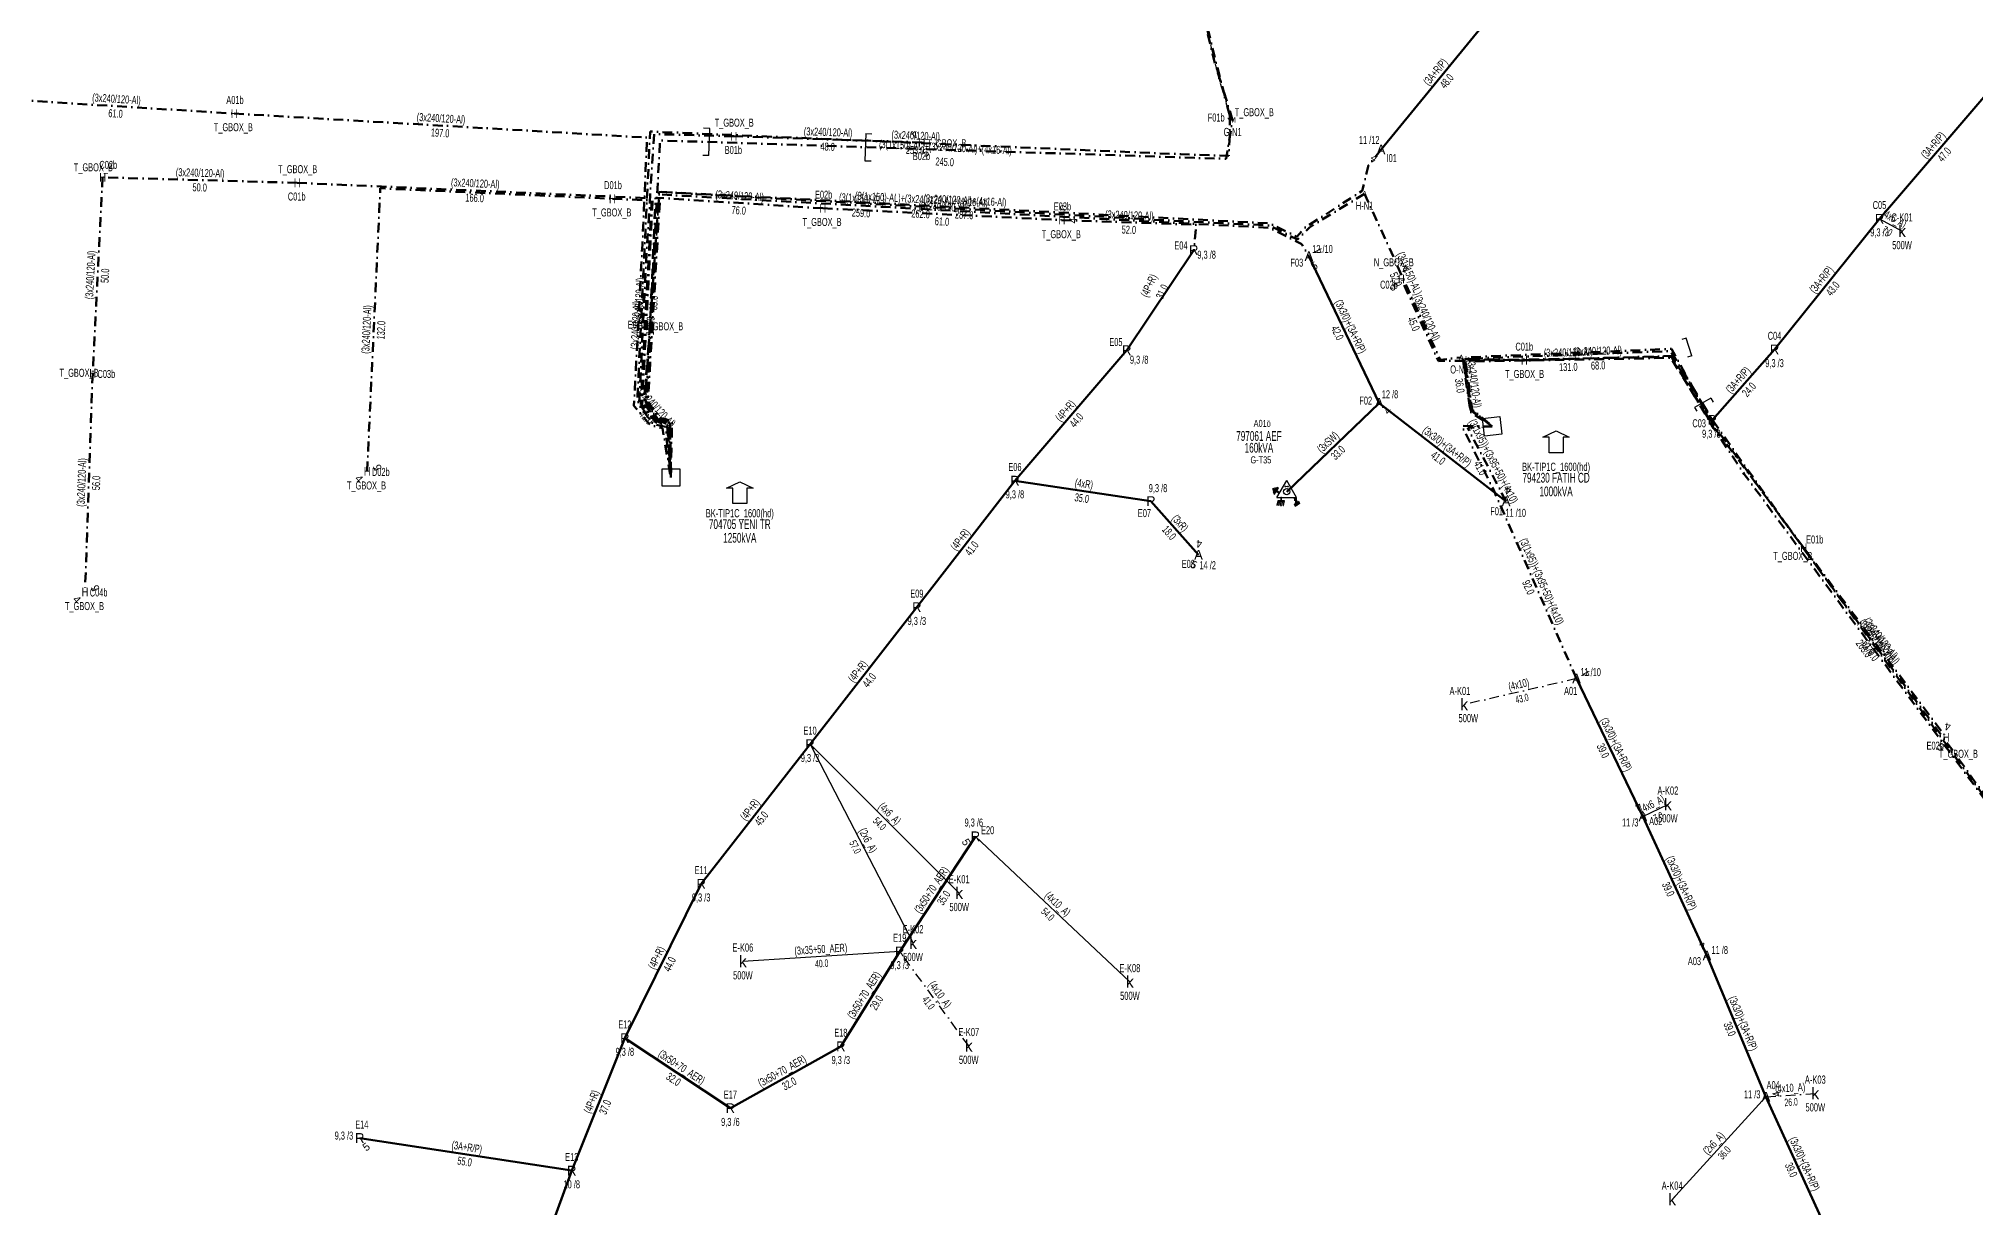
# Model space of a CAD drawing. Header units: millimetres. Extents: x 563565 to 566167, y 4094172 to 4096697.
# Drawn here: x 563928.6 to 564424.7, y 4094445.2 to 4094744.5 of the extents above; entities that cross this region are included whole.
import ezdxf
from ezdxf.enums import TextEntityAlignment as Align

# ---------------------------------------------------------------- set-up
doc = ezdxf.new("R2010")
doc.units = ezdxf.units.MM
doc.linetypes.add('DASHDOT', pattern=[5, 2.5, -1.25, 0, -1.25])
for name, color, linetype, lineweight in [('DIREK_AG_MEVCUT', 120, 'Continuous', 25), ('DIREK_BOX_MEVCUT', 5, 'Continuous', 25), ('DIREK_BOX_YENI', 5, 'Continuous', 25), ('DIREK_OG_MEVCUT', 16, 'Continuous', 25), ('HAT_ABONE_HAVAI_MEVCUT', 56, 'Continuous', 30), ('HAT_ABONE_YERALTI_MEVCUT', 56, 'DASHDOT', 30), ('HAT_ABONE_YERALTI_YENI', 30, 'DASHDOT', 30), ('HAT_AG_HAVAI_MEVCUT', 126, 'Continuous', 50), ('HAT_AG_YERALTI_MEVCUT', 126, 'DASHDOT', 50), ('HAT_BOX_YERALTI_MEVCUT', 192, 'DASHDOT', 50), ('HAT_BOX_YERALTI_YENI', 5, 'DASHDOT', 50), ('HAT_OG_HAVAI_MEVCUT', 48, 'Continuous', 70), ('HAT_OG_YERALTI_MEVCUT', 48, 'DASHDOT', 70), ('HAT_OG_YERALTI_YENI', 1, 'DASHDOT', 70), ('KOFRE_ABONE_MEVCUT', 6, 'Continuous', 25), ('NODE_OG_MEVCUT', 5, 'Continuous', 25), ('NODE_OG_YENI', 5, 'Continuous', 25), ('TRAFO_MEVCUT', 5, 'Continuous', 30), ('TRAFO_TADILAT_BYSK', 5, 'Continuous', 30)]:
    doc.layers.add(name, color=color, linetype=linetype, lineweight=lineweight)
for name, color, linetype in [('GER_DUS_NOD_ISIM', 5, 'Continuous'), ('NIA_AG', 5, 'Continuous'), ('NIA_OG', 6, 'Continuous')]:
    doc.layers.add(name, color=color, linetype=linetype)
doc.styles.add('Direk', font='B_CAD')
doc.styles.get("Standard").update_dxf_attribs({"font": 'Arial'})

# ---------------------------------------------------------------- blocks, each defined once
blk = doc.blocks.new('AG_NIA', base_point=(-64.4296, 129.8924))
at = {"layer": 'NIA_AG'}
for p, q in [((-64.429604, 132.292432), (-65.529604, 132.292432)), ((-64.429604, 127.492432), (-64.429604, 132.292432)), ((-64.429604, 127.492432), (-65.529604, 127.492432))]:
    blk.add_line(p, q, dxfattribs=at)
blk = doc.blocks.new('OG_NIA', base_point=(-43.6726, 128.9236))
at = {"layer": 'NIA_OG'}
for p, q in [((-43.672618, 132.403582), (-45.232618, 132.403582)), ((-43.672618, 125.443582), (-43.672618, 132.403582)), ((-43.672618, 125.443582), (-45.232618, 125.443582))]:
    blk.add_line(p, q, dxfattribs=at)
blk = doc.blocks.new('MEV_BINA_KARE')
at = {"layer": 'TRAFO_MEVCUT', "linetype": 'Continuous'}
for p, q in [((-2.25, -2.25), (-2.25, 2.25)), ((-2.25, 2.25), (2.25, 2.25)), ((0, 1.8), (0, 2.7)), ((2.25, 2.25), (2.25, -2.25)), ((2.25, -2.25), (-2.25, -2.25))]:
    blk.add_line(p, q, dxfattribs=at)
blk = doc.blocks.new('MEV_BETKOSK')
at = {"layer": 'TRAFO_MEVCUT', "linetype": 'Continuous'}
for p, q in [((-3.4, 2), (0, 3.6)), ((-1.8, 2), (-3.4, 2)), ((-1.8, -2), (-1.8, 2)), ((0, 3.6), (3.4, 2)), ((3.4, 2), (1.8, 2)), ((1.8, 2), (1.8, -2)), ((1.8, -2), (-1.8, -2))]:
    blk.add_line(p, q, dxfattribs=at)
blk = doc.blocks.new('MEV_DIREK_OZEL')
h = blk.add_hatch(color=32)
h.paths.add_polyline_path([(-2.12, 1), (-2.34, 1.12), (-3.29, -0.52), (-3.08, -0.65), (-2.65, 0.09), (-1.88, -0.36), (-1.78, -0.19), (-2.55, 0.26)])
h.paths.add_polyline_path([(-3.44, -0.15), (-3.31, -0.22), (-2.59, 1.01), (-2.72, 1.09)])
h.paths.add_polyline_path([(-3.52, 0.32), (-3.39, 0.24), (-3.03, 0.85), (-3.16, 0.92)])
h.paths.add_polyline_path([(-3.56, 0.84), (-3.64, 0.71), (-3.51, 0.63), (-3.43, 0.76)])
h.paths.add_polyline_path([(-1.49, -2.34), (-2.24, -2.34), (-2.5, -3.47), (-2.4, -3.47), (-2.19, -2.54), (-1.89, -2.54), (-2.1, -3.47), (-2, -3.47), (-1.79, -2.54), (-1.49, -2.54), (-1.7, -3.48), (-1.6, -3.48), (-1.39, -2.54), (-1.09, -2.54), (-1.3, -3.48), (-1.2, -3.48), (-0.99, -2.54), (-0.69, -2.55), (-0.9, -3.48), (-0.8, -3.48), (-0.54, -2.35), (-1.29, -2.34), (-1.29, -1.44), (-1.49, -1.44)])
at = {"layer": 'TRAFO_MEVCUT'}
for points in [[(2.4, -1.57), (2.17, -1.92), (2.12, -1.44), (1.99, -1.44), (2.06, -2.32), (2.29, -1.96), (2.35, -2.67), (2.14, -2.67), (2.44, -2.87), (2.45, -2.86), (2.69, -2.49), (2.49, -2.63)], [(2.4, -1.57), (2.17, -1.92), (2.12, -1.44), (1.99, -1.44), (2.06, -2.32), (2.29, -1.96), (2.35, -2.67), (2.14, -2.67), (2.44, -2.87), (2.02, -3.19), (2.24, -3.79), (2.3, -3.74), (2.13, -3.26), (2.3, -3.13), (2.48, -3.6), (2.54, -3.56), (2.36, -3.08), (2.54, -2.94), (2.72, -3.42), (2.78, -3.38), (2.6, -2.9), (2.78, -2.76), (2.95, -3.24), (3.01, -3.2), (2.84, -2.72), (3.01, -2.58), (3.19, -3.06), (3.25, -3.01), (3.03, -2.42), (2.45, -2.86), (2.69, -2.49), (2.49, -2.63)], [(3.01, -2.58), (3.19, -3.06), (3.25, -3.01), (3.03, -2.42), (2.45, -2.86), (2.69, -2.49), (2.49, -2.63), (2.4, -1.57), (2.17, -1.92), (2.12, -1.44), (1.99, -1.44), (2.06, -2.32), (2.29, -1.96), (2.35, -2.67), (2.14, -2.67), (2.44, -2.87), (2.02, -3.19), (2.24, -3.79), (2.3, -3.74), (2.13, -3.26), (2.3, -3.13), (2.48, -3.6), (2.54, -3.56), (2.36, -3.08), (2.54, -2.94), (2.72, -3.42), (2.78, -3.38), (2.6, -2.9), (2.78, -2.76), (2.95, -3.24), (3.01, -3.2), (2.84, -2.72)]]:
    blk.add_hatch(color=32, dxfattribs=at).paths.add_polyline_path(points)
at = {"layer": 'TRAFO_MEVCUT', "linetype": 'Continuous'}
for p, q in [((-2.5, -1.44), (0, 2.89)), ((2.5, -1.44), (0, 2.89)), ((-2.5, -1.44), (2.5, -1.44))]:
    blk.add_line(p, q, dxfattribs=at)
at = {"layer": 'TRAFO_MEVCUT', "color": 32, "flags": 128}
blk.add_lwpolyline([(1.99, -1.44), (2.12, -1.44), (2.17, -1.92), (2.4, -1.57), (2.49, -2.63), (2.69, -2.49), (2.45, -2.86), (3.03, -2.42), (3.25, -3.01), (3.19, -3.06), (3.01, -2.58), (2.84, -2.72), (3.01, -3.2), (2.95, -3.24), (2.78, -2.76), (2.6, -2.9), (2.78, -3.38), (2.72, -3.42), (2.54, -2.94), (2.36, -3.08), (2.54, -3.56), (2.48, -3.6), (2.3, -3.13), (2.13, -3.26), (2.3, -3.74), (2.24, -3.79), (2.02, -3.19), (2.44, -2.87), (2.14, -2.67), (2.35, -2.67), (2.29, -1.96), (2.06, -2.32), (1.99, -1.44)], dxfattribs=at)
at = {"layer": 'TRAFO_MEVCUT', "linetype": 'Continuous'}
for centre, radius in [((0, 0), 0.804), ((-0.34, 1.34), 0.12), ((0.34, 1.34), 0.12)]:
    blk.add_circle(centre, radius, dxfattribs=at)
at = {"layer": 'TRAFO_TADILAT_BYSK', "color": 32, "flags": 128}
for points in [[(-3.51, 0.63), (-3.43, 0.76), (-3.56, 0.84), (-3.64, 0.71), (-3.51, 0.63)], [(-3.39, 0.24), (-3.03, 0.85), (-3.16, 0.92), (-3.52, 0.32), (-3.39, 0.24)], [(-3.31, -0.22), (-2.59, 1.01), (-2.72, 1.09), (-3.44, -0.15), (-3.31, -0.22)], [(-1.78, -0.19), (-2.55, 0.26), (-2.12, 1), (-2.34, 1.12), (-3.29, -0.52), (-3.08, -0.65), (-2.65, 0.09), (-1.88, -0.36), (-1.78, -0.19)], [(-1.29, -1.44), (-1.49, -1.44), (-1.49, -2.34), (-2.24, -2.34), (-2.5, -3.47), (-2.4, -3.47), (-2.19, -2.54), (-1.89, -2.54), (-2.1, -3.47), (-2, -3.47), (-1.79, -2.54), (-1.49, -2.54), (-1.7, -3.48), (-1.6, -3.48), (-1.39, -2.54), (-1.09, -2.54), (-1.3, -3.48), (-1.2, -3.48), (-0.99, -2.54), (-0.69, -2.55), (-0.9, -3.48), (-0.8, -3.48), (-0.54, -2.35), (-1.29, -2.34), (-1.29, -1.44)]]:
    blk.add_lwpolyline(points, dxfattribs=at)

msp = doc.modelspace()

# ---------------------------------------------------------------- linework, layer by layer
at = {"layer": 'HAT_ABONE_HAVAI_MEVCUT'}
for p, q in [((564400.13, 4094698.39), (564405.91, 4094695.18)), ((564126.21, 4094563.8), (564164.41, 4094525.68)), ((564126.21, 4094563.8), (564152.59, 4094512.89)), ((564339.53, 4094545.31), (564345.93, 4094548.39)), ((564168.57, 4094540.22), (564208.14, 4094502.94)), ((564149.17, 4094510.75), (564109, 4094508.19)), ((564371.06, 4094473.54), (564347.03, 4094447.22))]:
    msp.add_line(p, q, dxfattribs=at)
at = {"layer": 'HAT_ABONE_YERALTI_MEVCUT', "flags": 128}
for points in [[(564322.54, 4094580.63), (564293.75, 4094573.98)], [(564166.86, 4094486.56), (564149.17, 4094510.75)], [(564371.06, 4094473.54), (564383.69, 4094474.38)]]:
    msp.add_lwpolyline(points, dxfattribs=at)
at = {"layer": 'HAT_ABONE_YERALTI_YENI', "flags": 128}
msp.add_lwpolyline([(564207.33, 4094764.32), (564222.777174, 4094767.292551), (564230.589601, 4094735.470423), (564233.698, 4094724.828)], dxfattribs=at)
at = {"layer": 'HAT_AG_HAVAI_MEVCUT'}
for p, q in [((564303.17, 4094753.53), (564272.47, 4094716.11)), ((564400.13, 4094698.39), (564430.46, 4094733.68)), ((564373.25, 4094664.91), (564400.13, 4094698.39)), ((564207.34, 4094664.69), (564224.497175, 4094690.357411)), ((564178.69, 4094631.3), (564207.34, 4094664.69)), ((564357.34, 4094646.86), (564373.25, 4094664.91)), ((564153.56, 4094598.89), (564178.69, 4094631.3)), ((564213.53, 4094626.07), (564178.69, 4094631.3)), ((564225.71, 4094612.32), (564213.53, 4094626.07)), ((564126.21, 4094563.8), (564153.56, 4094598.89)), ((564098.32, 4094528.07), (564126.21, 4094563.8)), ((564149.17, 4094510.75), (564168.57, 4094540.22)), ((564078.77, 4094488.55), (564098.32, 4094528.07)), ((564134.09, 4094486.44), (564149.17, 4094510.75)), ((564065.18, 4094454.61), (564078.77, 4094488.55)), ((564078.77, 4094488.55), (564105.8, 4094470.59)), ((564105.8, 4094470.59), (564134.09, 4094486.44)), ((564065.18, 4094454.61), (564010.87, 4094462.97)), ((564052.73, 4094420.6), (564065.18, 4094454.61))]:
    msp.add_line(p, q, dxfattribs=at)
at = {"layer": 'HAT_AG_YERALTI_MEVCUT', "flags": 128}
msp.add_lwpolyline([(564272.47, 4094716.11), (564269.281845, 4094712.077288), (564267.652612, 4094705.560357), (564252.847844, 4094695.997468), (564250.935266, 4094693.73071), (564243.993317, 4094697.201684), (564087.576576, 4094705.280399), (564083.967875, 4094651.894612), (564087.793031, 4094646.015207), (564090.413971, 4094645.94437), (564090.567818, 4094632.125195)], dxfattribs=at)
at = {"layer": 'HAT_BOX_YERALTI_MEVCUT', "flags": 128}
for points in [[(563918.191099, 4094729.098172), (563978.702697, 4094725.31571)], [(563978.702697, 4094725.31571), (564084.459679, 4094719.1636), (564083.255934, 4094691.735393), (564081.115197, 4094650.47017), (564085.38885, 4094645.484241), (564088.390583, 4094644.771965), (564090.567818, 4094632.125195)], [(564233.698, 4094724.828), (564233.761215, 4094720.69878), (564233.446002, 4094714.489086), (564221.152697, 4094714.898862), (564085.252033, 4094720.732362), (564081.957692, 4094651.777662), (564085.651727, 4094646.524468), (564090.063098, 4094646.164356), (564090.567818, 4094632.125195)], [(564106.685132, 4094719.494333), (564086.270627, 4094720.062514), (564084.444328, 4094691.528954), (564082.417198, 4094650.575383), (564085.93944, 4094645.879061), (564089.160635, 4094645.09634), (564090.567818, 4094632.125195)], [(564154.860757, 4094717.929463), (564106.685132, 4094719.494333)], [(563945.011075, 4094708.987479), (563942.46569, 4094658.780132)], [(563994.84916, 4094707.576554), (563945.011075, 4094708.987479)], [(563994.84916, 4094707.576554), (564085.927774, 4094703.604659), (564083.208039, 4094650.656396), (564087.317321, 4094646.39057), (564089.548075, 4094645.99921), (564090.567818, 4094632.125195)], [(564012.76824, 4094633.709484), (564016.140436, 4094706.171715), (564075.593253, 4094703.494711)], [(564075.593253, 4094703.494711), (564085.682644, 4094703.075891), (564082.831563, 4094650.794455), (564087.104721, 4094645.91303), (564089.663615, 4094645.52167), (564090.567818, 4094632.125195)], [(564129.484026, 4094701.052211), (564086.629375, 4094703.771667), (564085.220819, 4094671.054389)], [(564129.484026, 4094701.052211), (564190.716845, 4094698.040444)], [(564190.716845, 4094698.040444), (564225.170551, 4094696.851593), (564224.497175, 4094690.357411)], [(564309.16, 4094662.132), (564287.155172, 4094661.939447), (564277.672796, 4094682.939223)], [(564085.220819, 4094671.054389), (564083.633311, 4094650.887576), (564087.598638, 4094646.623653), (564089.675858, 4094646.292502), (564090.567818, 4094632.125195)], [(564469.629346, 4094570.128829), (564438.110054, 4094541.965812), (564432.574978, 4094543.078843), (564418.652371, 4094562.507077), (564380.253093, 4094614.490758), (564357.259494, 4094646.988239), (564346.586368, 4094664.487972), (564293.400627, 4094662.502612), (564295.325286, 4094648.942474), (564300.936, 4094645.22)], [(564300.936, 4094645.22), (564295.414365, 4094649.365977), (564293.576359, 4094662.466659), (564309.16, 4094662.132)], [(564459.099169, 4094509.505658), (564429.8486, 4094545.909389), (564365.50524, 4094632.978264), (564357.652407, 4094644.726518), (564346.817119, 4094663.029768), (564293.898528, 4094662.039711), (564295.674058, 4094649.350985), (564300.936, 4094645.22)], [(564380.74, 4094614.147), (564357.994354, 4094644.679999), (564346.686851, 4094662.754324), (564294.096062, 4094661.82308), (564295.840814, 4094649.549652), (564300.936, 4094645.22)], [(564309.16, 4094662.132), (564346.86489, 4094663.242295), (564357.34, 4094646.86)], [(563942.46569, 4094658.780132), (563940.49487, 4094602.796469)], [(564380.74, 4094614.147), (564417.201, 4094565.556)]]:
    msp.add_lwpolyline(points, dxfattribs=at)
at = {"layer": 'HAT_BOX_YERALTI_YENI', "flags": 128}
msp.add_lwpolyline([(564233.698, 4094724.828), (564220.432659, 4094777.012956), (564212.137537, 4094810.73565)], dxfattribs=at)
at = {"layer": 'HAT_OG_HAVAI_MEVCUT'}
for p, q in [((564271.98, 4094651.19), (564253.98, 4094688.79)), ((564271.98, 4094651.19), (564248.29, 4094628.47)), ((564304.5, 4094626.01), (564271.98, 4094651.19)), ((564322.54, 4094580.63), (564339.53, 4094545.31)), ((564355.94, 4094509.68), (564339.53, 4094545.31)), ((564371.06, 4094473.54), (564355.94, 4094509.68)), ((564387.41, 4094437.64), (564371.06, 4094473.54))]:
    msp.add_line(p, q, dxfattribs=at)
at = {"layer": 'HAT_OG_YERALTI_MEVCUT', "flags": 128}
for points in [[(564090.567818, 4094632.125195), (564090.222122, 4094646.346482), (564087.328956, 4094646.887124), (564084.112171, 4094651.13833), (564087.120993, 4094706.058496), (564087.807086, 4094718.431025), (564232.761226, 4094713.715032), (564234.45621, 4094723.648775)], [(564268.244, 4094704.787), (564254.099326, 4094696.158775), (564251.085852, 4094693.027894), (564243.900125, 4094696.669621), (564221.788272, 4094697.726293), (564087.469284, 4094705.261436), (564084.373417, 4094651.188704), (564087.753243, 4094647.093055), (564090.277401, 4094646.60675), (564090.567818, 4094632.125195)], [(564268.244, 4094704.787), (564287.617776, 4094662.277416), (564293.019, 4094662.854)], [(564090.567818, 4094632.125195), (564090.874295, 4094646.684248), (564088.014354, 4094647.316445), (564084.67274, 4094651.410675), (564087.837634, 4094704.579522), (564190.937774, 4094698.892847), (564243.896062, 4094696.064419), (564252.157087, 4094691.882723), (564253.98, 4094688.79)], [(564691.649, 4094662.109), (564695.226521, 4094657.611722), (564656.048003, 4094625.979885), (564630.999442, 4094603.982111), (564619.759703, 4094602.697569), (564561.955332, 4094639.62814), (564548.821441, 4094650.425798), (564542.077597, 4094655.8851), (564532.925238, 4094637.580382), (564507.073839, 4094600.328676), (564437.908058, 4094540.795185), (564431.48535, 4094544.167107), (564357.389195, 4094645.943164), (564346.822551, 4094665.069154), (564293.019, 4094662.854)], [(564322.54, 4094580.63), (564301.312026, 4094628.841342), (564293.157848, 4094645.328936), (564300.936, 4094645.22)], [(564304.5, 4094626.01), (564294.652919, 4094644.841664), (564300.936, 4094645.22)]]:
    msp.add_lwpolyline(points, dxfattribs=at)
at = {"layer": 'HAT_OG_YERALTI_YENI', "flags": 128}
msp.add_lwpolyline([(564234.45621, 4094723.648775), (564229.605893, 4094739.219546), (564210.112693, 4094821.190654), (564208.133195, 4094828.838716), (564196.494298, 4094849.249829), (564207.101532, 4094855.065379), (564221.593339, 4094863.00426), (564218.203389, 4094906.790513), (564211.419329, 4094987.589372), (564203.950338, 4095083.189715), (564201.516496, 4095091.35578), (564233.573599, 4095091.149236), (564284.426153, 4095095.430454), (564342.460408, 4095100.754599), (564372.12575, 4095101.858374), (564370.602004, 4095125.032911), (564369.839, 4095131.222)], dxfattribs=at)

# ---------------------------------------------------------------- block references
at = {"layer": 'NIA_AG'}
for p, rotation in [((564351.320043, 4094665.527206), 17.506535), ((564354.876207, 4094651.21083), 119.522065)]:
    msp.add_blockref('AG_NIA', p, dxfattribs=dict(at, rotation=rotation))
at = {"layer": 'NIA_OG'}
for p, rotation in [((564100.407552, 4094718.021077), 358.136574), ((564140.386399, 4094716.72039), 178.136574)]:
    msp.add_blockref('OG_NIA', p, dxfattribs=dict(at, rotation=rotation))
at = {"layer": 'TRAFO_MEVCUT', "rotation": 96.43838000000002}
msp.add_blockref('MEV_BINA_KARE', (564300.936, 4094645.22), dxfattribs=at)
at = {"layer": 'TRAFO_MEVCUT'}
for name, p in [('MEV_BETKOSK', (564317.285743, 4094640.456654)), ('MEV_BINA_KARE', (564090.567818, 4094632.125195)), ('MEV_BETKOSK', (564108.220202, 4094627.4223)), ('MEV_DIREK_OZEL', (564248.29, 4094628.47))]:
    msp.add_blockref(name, p, dxfattribs=at)

# ---------------------------------------------------------------- texts
at = {"layer": 'DIREK_AG_MEVCUT', "linetype": 'ByBlock', "width": 0.53}
for s, p in [('C05', (564400.13, 4094701.89)), ('9,3 /3', (564400.13, 4094694.89)), ('E05', (564204.551986, 4094666.805887)), ('C04', (564373.25, 4094668.41)), ('9,3 /8', (564210.509023, 4094662.284956)), ('9,3 /3', (564373.25, 4094661.41)), ('C03', (564353.945419, 4094646.007461)), ('9,3 /8', (564357.067989, 4094643.324388)), ('E06', (564178.69, 4094634.8)), ('9,3 /8', (564215.336833, 4094629.397628)), ('9,3 /8', (564178.69, 4094627.8)), ('E07', (564211.859888, 4094622.994171)), ('E09', (564153.56, 4094602.39)), ('9,3 /3', (564153.56, 4094595.39)), ('E10', (564126.21, 4094567.3)), ('9,3 /3', (564126.21, 4094560.3)), ('9,3 /6', (564168.155075, 4094543.765431)), ('E20', (564171.697049, 4094541.792121)), ('E11', (564098.32, 4094531.57)), ('9,3 /3', (564098.32, 4094524.57)), ('E19', (564149.17, 4094514.25)), ('9,3 /3', (564149.17, 4094507.25)), ('E12', (564078.77, 4094492.05)), ('E18', (564134.09, 4094489.94)), ('9,3 /8', (564078.77, 4094485.05)), ('9,3 /3', (564134.09, 4094482.94)), ('E17', (564105.8, 4094474.09)), ('E14', (564011.402487, 4094466.429257)), ('9,3 /6', (564105.8, 4094467.09)), ('9,3 /3', (564006.825262, 4094463.592611)), ('E13', (564065.18, 4094458.11)), ('10 /8', (564065.18, 4094451.11))]:
    msp.add_text(s, height=2.05, dxfattribs=at).set_placement(p, align=Align.MIDDLE_CENTER)
at = {"layer": 'DIREK_AG_MEVCUT', "linetype": 'ByBlock', "style": 'Direk'}
for p in [(564400.13, 4094698.39), (564207.34, 4094664.69), (564373.25, 4094664.91), (564357.34, 4094646.86), (564178.69, 4094631.3), (564213.53, 4094626.07), (564153.56, 4094598.89), (564126.21, 4094563.8), (564168.57, 4094540.22), (564098.32, 4094528.07), (564149.17, 4094510.75), (564078.77, 4094488.55), (564134.09, 4094486.44), (564105.8, 4094470.59), (564010.87, 4094462.97), (564065.18, 4094454.61)]:
    msp.add_text('R', height=2.5, dxfattribs=at).set_placement(p, align=Align.MIDDLE_CENTER)
at = {"layer": 'DIREK_AG_MEVCUT', "width": 0.53}
for s, p in [('E04', (564221.204924, 4094691.545299)), ('9,3 /8', (564227.789427, 4094689.169523))]:
    msp.add_text(s, height=2.05, dxfattribs=at).set_placement(p, align=Align.MIDDLE_CENTER)
at = {"layer": 'DIREK_AG_MEVCUT', "style": 'Direk'}
msp.add_text('R', height=2.5, dxfattribs=at).set_placement((564224.497175, 4094690.357411), align=Align.MIDDLE_CENTER)
at = {"layer": 'DIREK_AG_MEVCUT', "color": 32, "style": 'Direk'}
for rotation, p in [(301.659125, (564166.18668, 4094538.750379)), (396.249083, (564012.525631, 4094460.711929))]:
    msp.add_text('5', height=2, rotation=rotation, dxfattribs=at).set_placement(p, align=Align.MIDDLE_CENTER)
at = {"layer": 'DIREK_BOX_MEVCUT', "width": 0.53}
for s, p in [('A01b', (563978.913502, 4094728.809356)), ('T_GBOX_B', (563978.491891, 4094721.822064)), ('T_GBOX_B', (564106.790634, 4094722.992742)), ('B01b', (564106.579629, 4094715.995923)), ('B02b', (564154.747128, 4094714.431308)), ('T_GBOX_B', (564161.238927, 4094717.722284)), ('T_GBOX_B', (563942.635808, 4094711.558103)), ('C02b', (563946.459265, 4094712.173817)), ('T_GBOX_B', (563994.974931, 4094711.074293)), ('C01b', (563994.723389, 4094704.078814)), ('D01b', (564075.744553, 4094706.99144)), ('E02b', (564129.680829, 4094704.546674)), ('T_GBOX_B', (564075.441953, 4094699.997983)), ('E03b', (564190.863169, 4094701.537384)), ('T_GBOX_B', (564129.287222, 4094697.557749)), ('T_GBOX_B', (564190.565482, 4094694.423078)), ('N_GBOX_B', (564275.736613, 4094687.227116)), ('C02b', (564274.48292, 4094681.498845)), ('E01b', (564081.727284, 4094671.267027)), ('T_GBOX_B', (564088.714353, 4094670.84175)), ('C01b', (564309.146058, 4094665.631972)), ('T_GBOX_B', (563938.968913, 4094658.930311)), ('C03b', (563945.962466, 4094658.629953)), ('T_GBOX_B', (564309.226826, 4094658.632638)), ('T_GBOX_B', (564012.599305, 4094630.079389)), ('D02b', (564016.264456, 4094633.54678)), ('E01b', (564383.543151, 4094616.242792)), ('T_GBOX_B', (564377.936849, 4094612.051208)), ('C04b', (563943.992703, 4094602.673333)), ('T_GBOX_B', (563940.368165, 4094599.197268)), ('E02b', (564414.401491, 4094563.455346)), ('T_GBOX_B', (564420.340201, 4094561.372437))]:
    msp.add_text(s, height=2.05, dxfattribs=at).set_placement(p, align=Align.MIDDLE_CENTER)
at = {"layer": 'DIREK_BOX_MEVCUT', "style": 'Direk', "width": 0.8}
for p in [(563978.702697, 4094725.31571), (564106.685132, 4094719.494333), (564154.860757, 4094717.929463), (563945.011075, 4094708.987479), (563994.84916, 4094707.576554), (564075.593253, 4094703.494711), (564129.484026, 4094701.052211), (564190.716845, 4094698.040444), (564277.672796, 4094682.939223), (564085.220819, 4094671.054389), (564309.16, 4094662.132), (563942.46569, 4094658.780132), (564012.76824, 4094633.709484), (564380.74, 4094614.147), (563940.49487, 4094602.796469), (564417.201, 4094565.556)]:
    msp.add_text('H', height=2.25, dxfattribs=at).set_placement(p, align=Align.MIDDLE_CENTER)
at = {"layer": 'DIREK_BOX_MEVCUT', "color": 32, "style": 'Direk'}
for s, rotation, p in [('4', 583.13954, (564152.94618, 4094719.972597)), ('5', 380.63954, (564155.847722, 4094715.309177)), ('5', 177.394049, (564190.844152, 4094700.837549)), ('4', 447.813851, (564193.514807, 4094697.933635)), ('4', 519.301392, (564278.662462, 4094685.55849)), ('5', 316.801393, (564275.756114, 4094680.898064)), ('5', 109.835534, (564015.402118, 4094634.659584)), ('4', 312.335534, (564010.698442, 4094631.823765)), ('4', 312.983823, (563938.44654, 4094600.887452)), ('5', 110.483823, (563943.117829, 4094603.776309)), ('4', 531.883292, (564417.596332, 4094568.327951)), ('5', 329.383292, (564415.774981, 4094563.146338))]:
    msp.add_text(s, height=2, rotation=rotation, dxfattribs=at).set_placement(p, align=Align.MIDDLE_CENTER)
at = {"layer": 'DIREK_BOX_YENI', "width": 0.53}
for s, p in [('F01b', (564230.237165, 4094724.305867)), ('T_GBOX_B', (564239.999939, 4094725.665472))]:
    msp.add_text(s, height=2.05, dxfattribs=at).set_placement(p, align=Align.MIDDLE_CENTER)
at = {"layer": 'DIREK_BOX_YENI', "style": 'Direk', "width": 0.8}
msp.add_text('J', height=2.25, dxfattribs=at).set_placement((564233.698, 4094724.828), align=Align.MIDDLE_CENTER)
at = {"layer": 'DIREK_OG_MEVCUT', "width": 0.53}
for s, p in [('11 /12', (564269.43648, 4094718.553156)), ('I01', (564275.195864, 4094713.914626)), ('12 /10', (564257.466823, 4094690.647784)), ('F03', (564250.891082, 4094687.144221)), ('F02', (564268.536489, 4094651.816283)), ('12 /8', (564274.758795, 4094653.433453)), ('F01', (564302.072587, 4094623.488558)), ('11 /10', (564306.956794, 4094623.074557)), ('E08', (564223.090076, 4094609.999224)), ('14 /2', (564228.068206, 4094609.657822))]:
    msp.add_text(s, height=2.05, dxfattribs=at).set_placement(p, align=Align.MIDDLE_CENTER)
at = {"layer": 'DIREK_OG_MEVCUT', "color": 32, "style": 'Direk'}
for s, rotation, p in [('4', 321.411769, (564270.723587, 4094713.921384)), ('4', 476.815137, (564256.478907, 4094690.053117)), ('5', 29.282351, (564255.349519, 4094686.347784)), ('4', 408.026149, (564274.06166, 4094649.317384)), ('4', 528.76622, (564305.045475, 4094628.756353)), ('4', 536.535108, (564225.879223, 4094615.114882)), ('5', 334.035108, (564224.484103, 4094609.802625)), ('4', 475.207837, (564325.073353, 4094581.822529)), ('4', 205.694083, (564338.316015, 4094547.833141)), ('4', 204.222707, (564354.791203, 4094512.233481)), ('4', 464.145535, (564373.775099, 4094474.22428))]:
    msp.add_text(s, height=2, rotation=rotation, dxfattribs=at).set_placement(p, align=Align.MIDDLE_CENTER)
at = {"layer": 'DIREK_OG_MEVCUT', "style": 'Direk'}
for p in [(564272.47, 4094716.11), (564253.98, 4094688.79), (564271.98, 4094651.19), (564304.5, 4094626.01), (564225.71, 4094612.32)]:
    msp.add_text('A', height=2.5, dxfattribs=at).set_placement(p, align=Align.MIDDLE_CENTER)
at = {"layer": 'DIREK_OG_MEVCUT', "linetype": 'ByBlock', "style": 'Direk'}
for p in [(564322.54, 4094580.63), (564339.53, 4094545.31), (564355.94, 4094509.68), (564371.06, 4094473.54)]:
    msp.add_text('A', height=2.5, dxfattribs=at).set_placement(p, align=Align.MIDDLE_CENTER)
at = {"layer": 'DIREK_OG_MEVCUT', "linetype": 'ByBlock', "width": 0.53}
for s, p in [('11 /10', (564326.140575, 4094582.288112)), ('A01', (564321.024814, 4094577.47497)), ('11 /3', (564336.289143, 4094543.784339)), ('A02', (564342.823377, 4094544.125234)), ('11 /8', (564359.221325, 4094511.121506)), ('A03', (564352.735578, 4094508.272278)), ('A04', (564372.901537, 4094476.516364)), ('11 /3', (564367.523564, 4094474.153797))]:
    msp.add_text(s, height=2.05, dxfattribs=at).set_placement(p, align=Align.MIDDLE_CENTER)
at = {"layer": 'GER_DUS_NOD_ISIM', "width": 0.6}
for s, p in [('G-N1', (564234.45621, 4094721.648775)), ('H-N1', (564268.244, 4094702.787))]:
    msp.add_text(s, height=2.1, dxfattribs=at).set_placement(p, align=Align.TOP_CENTER)
at = {"layer": 'HAT_ABONE_HAVAI_MEVCUT', "lineweight": 30, "width": 0.53}
for s, rotation, p in [('(4x6_A)', 330.953813, (564403.432687, 4094697.528094, 282202.955)), ('(4x6_A)', 315.060058, (564145.91041, 4094545.34167, 282082.205)), ('(4x6_A)', 25.699186, (564342.361401, 4094547.615921, 282172.965)), ('(2x6_A)', 297.391805, (564140.154699, 4094538.736062, 282076.295)), ('(4x10_A)', 316.706812, (564188.937872, 4094522.198676, 282104.07)), ('(3x35+50_AER)', 363.64648, (564129.03094, 4094510.318279, 282054.5)), ('(2x6_A)', 407.604111, (564358.417272, 4094460.953112, 282173.515))]:
    msp.add_text(s, height=2.05, rotation=rotation, dxfattribs=at).set_placement(p, align=Align.CENTER)
for s, rotation, p in [('7.0', 330.953813, (564402.607313, 4094696.041906, 282202.955)), ('7.0', 25.699186, (564343.098599, 4094546.084079, 282172.965)), ('54.0', 315.060058, (564144.70959, 4094544.13833, 282082.205)), ('57.0', 297.391805, (564138.645301, 4094537.953938, 282076.295)), ('54.0', 316.706812, (564187.772128, 4094520.961324, 282104.07)), ('40.0', 363.64648, (564129.13906, 4094508.621721, 282054.5)), ('36.0', 407.604111, (564359.672728, 4094459.806888, 282173.515))]:
    msp.add_text(s, height=1.9, rotation=rotation, dxfattribs=at).set_placement(p, align=Align.TOP_CENTER)
at = {"layer": 'HAT_ABONE_YERALTI_MEVCUT', "lineweight": 30, "width": 0.53}
for s, rotation, p in [('(4x10)', 373.006244, (564307.953701, 4094578.133194)), ('(4x10_A)', 306.177778, (564158.701111, 4094499.156749)), ('(4x10_A)', 3.805042, (564377.318593, 4094474.808126))]:
    msp.add_text(s, height=2.05, rotation=rotation, dxfattribs=at).set_placement(p, align=Align.CENTER)
for s, rotation, p in [('43.0', 373.006244, (564308.336299, 4094576.476806)), ('41.0', 306.177778, (564157.328889, 4094498.153251)), ('26.0', 3.805042, (564377.431407, 4094473.111874))]:
    msp.add_text(s, height=1.9, rotation=rotation, dxfattribs=at).set_placement(p, align=Align.TOP_CENTER)
at = {"layer": 'HAT_AG_HAVAI_MEVCUT', "lineweight": 30, "width": 0.53}
for s, rotation, p in [('(3A+R/P)', 50.633968, (564287.162857, 4094735.359131)), ('(3A+R/P)', 49.32258, (564414.650367, 4094716.58903, 282215.23)), ('(3A+R/P)', 51.240156, (564386.02719, 4094682.182149, 282200.065)), ('(4P+R)', 65.043628, (564213.919365, 4094680.853639, 282111.025)), ('(3A+R/P)', 48.605744, (564364.657349, 4094656.447051, 282186.625)), ('(4P+R)', 49.369043, (564192.369918, 4094648.548507, 282103.67)), ('(4xR)', 351.462801, (564196.236184, 4094629.525582, 282089.345)), ('(3xR)', 311.543086, (564220.241189, 4094619.773706, 282106.75)), ('(4P+R)', 52.210788, (564165.45327, 4094615.615845, 282089.345)), ('(4P+R)', 52.066282, (564139.214586, 4094581.867537, 282076.78)), ('(4P+R)', 52.025237, (564111.59496, 4094546.458017, 282063.105)), ('(3x50+70_AER)', 56.643227, (564158.160027, 4094525.952373, 282084.285)), ('(4P+R)', 63.679031, (564087.783124, 4094508.686889, 282049.16)), ('(3x50+70_AER)', 58.18781, (564140.907687, 4094499.043066, 282074.585)), ('(3x50+70_AER)', 326.398072, (564092.755407, 4094480.277967, 282052.9)), ('(3x50+70_AER)', 29.260543, (564119.529535, 4094479.256545, 282067.045)), ('(4P+R)', 68.178219, (564071.185907, 4094471.895963, 282039.385)), ('(3A+R/P)', 351.249081, (564038.154318, 4094459.630105, 282005.435))]:
    msp.add_text(s, height=2.05, rotation=rotation, dxfattribs=at).set_placement(p, align=Align.CENTER)
for s, rotation, p in [('48.0', 50.633968, (564288.477143, 4094734.280869)), ('47.0', 49.32258, (564415.939633, 4094715.48097, 282215.23)), ('31.0', 65.043628, (564215.460635, 4094680.136361, 282111.025)), ('43.0', 51.240156, (564387.35281, 4094681.117851, 282200.065)), ('24.0', 48.605744, (564365.932651, 4094655.322949, 282186.625)), ('44.0', 49.369043, (564193.660082, 4094647.441493, 282103.67)), ('35.0', 351.462801, (564195.983816, 4094627.844418, 282089.345)), ('41.0', 52.210788, (564166.79673, 4094614.574155, 282089.345)), ('18.0', 311.543086, (564218.968811, 4094618.646294, 282106.75)), ('44.0', 52.066282, (564140.555414, 4094580.822463, 282076.78)), ('45.0', 52.025237, (564112.93504, 4094545.411983, 282063.105)), ('35.0', 56.643227, (564159.579973, 4094525.017627, 282084.285)), ('44.0', 63.679031, (564089.306876, 4094507.933111, 282049.16)), ('29.0', 58.18781, (564142.352313, 4094498.146934, 282074.585)), ('32.0', 326.398072, (564091.814593, 4094478.862033, 282052.9)), ('32.0', 29.260543, (564120.360465, 4094477.773455, 282067.045)), ('37.0', 68.178219, (564072.764093, 4094471.264037, 282039.385)), ('55.0', 351.249081, (564037.895682, 4094457.949895, 282005.435))]:
    msp.add_text(s, height=2.05, rotation=rotation, dxfattribs=at).set_placement(p, align=Align.TOP_CENTER)
at = {"layer": 'HAT_AG_YERALTI_MEVCUT', "lineweight": 30, "width": 0.53}
msp.add_text('(3x240/120-Al)+(4x16-Al)', height=2.05, rotation=357.043377, dxfattribs=at).set_placement((564165.82879, 4094702.08991), align=Align.CENTER)
msp.add_text('287.0', height=2.05, rotation=357.043377, dxfattribs=at).set_placement((564165.741104, 4094700.392173), align=Align.TOP_CENTER)
at = {"layer": 'HAT_BOX_YERALTI_MEVCUT', "lineweight": 30, "width": 0.53}
for rotation, p in [(356.423206, (563948.499926, 4094728.055286)), (356.670734, (564031.630551, 4094723.088221)), (358.139538, (564130.80054, 4094719.56145)), (357.542103, (564153.238817, 4094718.66483)), (358.378379, (563969.954172, 4094709.131676)), (357.502941, (564040.4255, 4094706.439799)), (356.369013, (564108.110531, 4094703.260233)), (357.184148, (564160.142193, 4094700.395302)), (358.02375, (564207.97301, 4094698.295513)), (447.097734, (563942.889473, 4094683.926843)), (446.878562, (564083.408365, 4094676.981458)), (87.335532, (564013.605257, 4094669.980114)), (447.166272, (564082.581802, 4094671.094191)), (294.064004, (564283.323793, 4094672.603635)), (361.014451, (564320.376408, 4094663.138569)), (1.687099, (564327.987667, 4094663.536655)), (277.986384, (564295.337118, 4094656.034415)), (312.921951, (564086.238414, 4094649.334466)), (447.983821, (563940.630806, 4094630.818205)), (306.464172, (564398.360515, 4094589.948998)), (306.883698, (564399.650275, 4094590.36165)), (306.452521, (564400.136429, 4094589.00395))]:
    msp.add_text('(3x240/120-Al)', height=2.05, rotation=rotation, dxfattribs=at).set_placement(p, align=Align.CENTER)
for s, rotation, p in [('61.0', 356.423206, (563948.393869, 4094726.358597)), ('197.0', 356.670734, (564031.531825, 4094721.39109)), ('48.0', 358.139538, (564130.745349, 4094717.862346)), ('253.0', 357.542103, (564153.165912, 4094716.966394)), ('50.0', 358.378379, (563969.906064, 4094707.432357)), ('166.0', 357.502941, (564040.351434, 4094704.741413)), ('76.0', 356.369013, (564108.00287, 4094701.563645)), ('61.0', 357.184148, (564160.058678, 4094698.697354)), ('52.0', 358.02375, (564207.914386, 4094696.596524)), ('50.0', 447.097734, (563944.587292, 4094683.840768)), ('85.0', 446.878562, (564085.105843, 4094676.888889)), ('132.0', 87.335532, (564015.303419, 4094669.901086)), ('112.0', 447.166272, (564084.279723, 4094671.010147)), ('45.0', 294.064004, (564281.771539, 4094671.910448)), ('131.0', 361.014451, (564320.406505, 4094661.438835)), ('68.0', 1.687099, (564328.037717, 4094661.837392)), ('36.0', 277.986384, (564293.653607, 4094655.798221)), ('42.0', 312.921951, (564084.993535, 4094648.176763)), ('56.0', 447.983821, (563942.329754, 4094630.758396)), ('263.0', 306.464172, (564396.993326, 4094588.938654)), ('61.0', 306.883698, (564398.29052, 4094589.341323)), ('270.0', 306.452521, (564398.769035, 4094587.993884))]:
    msp.add_text(s, height=2.05, rotation=rotation, dxfattribs=at).set_placement(p, align=Align.TOP_CENTER)
at = {"layer": 'HAT_OG_HAVAI_MEVCUT', "lineweight": 30, "width": 0.53}
for s, rotation, p in [('(3x3/0)+(3A+R/P)', 295.581529, (564263.746676, 4094670.357026)), ('(3xSW)', 403.802654, (564259.54665, 4094640.443469)), ('(3x3/0)+(3A+R/P)', 322.249641, (564288.760389, 4094639.272083)), ('(3x3/0)+(3A+R/P)', 295.688977, (564331.800986, 4094563.338463, 282161.27)), ('(3x3/0)+(3A+R/P)', 294.729235, (564348.507051, 4094527.850581, 282169.765)), ('(3x3/0)+(3A+R/P)', 292.703117, (564364.28414, 4094491.938063, 282177.97)), ('(3x3/0)+(3A+R/P)', 294.486027, (564380.008553, 4094455.942301, 282185.53))]:
    msp.add_text(s, height=2.05, rotation=rotation, dxfattribs=at).set_placement(p, align=Align.CENTER)
for s, rotation, p in [('42.0', 295.581529, (564262.213324, 4094669.622974)), ('33.0', 403.802654, (564260.72335, 4094639.216531)), ('41.0', 322.249641, (564287.719611, 4094637.927917)), ('39.0', 295.688977, (564330.269014, 4094562.601537, 282161.27)), ('39.0', 294.729235, (564346.962949, 4094527.139419, 282169.765)), ('39.0', 292.703117, (564362.71586, 4094491.281937, 282177.97)), ('39.0', 294.486027, (564378.461447, 4094455.237699, 282185.53))]:
    msp.add_text(s, height=2.05, rotation=rotation, dxfattribs=at).set_placement(p, align=Align.TOP_CENTER)
at = {"layer": 'HAT_OG_YERALTI_MEVCUT', "lineweight": 30, "width": 0.53}
for s, rotation, p in [('(3(1x150)-AL)+(3x240/120-Al)+(4x16-Al)', 357.168907, (564160.831928, 4094715.670829)), ('(3(1x150)-AL)', 356.842946, (564139.434516, 4094702.584894)), ('(3(1x150)-AL)+(3x240/120-Al)+(4x16-Al)', 356.789137, (564154.676387, 4094702.34253)), ('(3(1x150)-AL)', 294.225717, (564278.791465, 4094683.964786)), ('(3(1x95))+(3x95+50)+(4x10)', 297.605077, (564300.329698, 4094635.8197)), ('(3(1x95))+(3x95+50)+(4x10)', 293.793091, (564312.71377, 4094605.088591))]:
    msp.add_text(s, height=2.05, rotation=rotation, dxfattribs=at).set_placement(p, align=Align.CENTER)
for s, rotation, p in [('245.0', 357.168907, (564160.747962, 4094713.972904)), ('259.0', 356.842946, (564139.340892, 4094700.887474)), ('262.0', 356.789137, (564154.581169, 4094700.645199)), ('52.0', 294.225717, (564277.241174, 4094683.267221)), ('41.0', 297.605077, (564298.823221, 4094635.031964)), ('92.0', 293.793091, (564311.158256, 4094604.402751))]:
    msp.add_text(s, height=2.05, rotation=rotation, dxfattribs=at).set_placement(p, align=Align.TOP_CENTER)
at = {"layer": 'KOFRE_ABONE_MEVCUT', "linetype": 'ByBlock', "width": 0.6}
for s, p in [('C-K01', (564405.91, 4094697.68)), ('A-K02', (564345.93, 4094550.89)), ('E-K01', (564164.41, 4094528.18)), ('E-K02', (564152.59, 4094515.39)), ('E-K06', (564109, 4094510.69)), ('E-K08', (564208.14, 4094505.44)), ('E-K07', (564166.86, 4094489.06)), ('A-K03', (564383.69, 4094476.88)), ('A-K04', (564347.03, 4094449.72))]:
    msp.add_text(s, height=2.1, dxfattribs=at).set_placement(p, align=Align.CENTER)
at = {"layer": 'KOFRE_ABONE_MEVCUT', "linetype": 'ByBlock', "style": 'Direk'}
for p in [(564405.91, 4094695.18), (564293.75, 4094573.98), (564345.93, 4094548.39), (564164.41, 4094525.68), (564152.59, 4094512.89), (564109, 4094508.19), (564208.14, 4094502.94), (564166.86, 4094486.56), (564383.69, 4094474.38), (564347.03, 4094447.22)]:
    msp.add_text('k', height=3, dxfattribs=at).set_placement(p, align=Align.MIDDLE_CENTER)
at = {"layer": 'KOFRE_ABONE_MEVCUT', "linetype": 'ByBlock', "width": 0.6}
for p in [(564405.91, 4094692.68), (564345.93, 4094545.89), (564164.41, 4094523.18), (564152.59, 4094510.39), (564109, 4094505.69), (564208.14, 4094500.44), (564166.86, 4094484.06), (564383.69, 4094471.88)]:
    msp.add_text('500W', height=2.1, dxfattribs=at).set_placement(p, align=Align.TOP_CENTER)
for s, p in [('A-K01', (564292.672904, 4094577.460643)), ('500W', (564294.819638, 4094570.499357))]:
    msp.add_text(s, height=2.1, dxfattribs=at).set_placement(p, align=Align.MIDDLE_CENTER)
at = {"layer": 'NODE_OG_MEVCUT', "style": 'Direk'}
for p in [(564268.244, 4094704.787), (564293.019, 4094662.854)]:
    msp.add_text('A', height=1.4, dxfattribs=at).set_placement(p, align=Align.MIDDLE_CENTER)
at = {"layer": 'NODE_OG_MEVCUT', "width": 0.6}
msp.add_text('O-N01', height=2.1, dxfattribs=at).set_placement((564293.019, 4094660.854), align=Align.TOP_CENTER)
at = {"layer": 'NODE_OG_YENI', "style": 'Direk'}
msp.add_text('M', height=1.4, dxfattribs=at).set_placement((564234.45621, 4094723.648775), align=Align.MIDDLE_CENTER)
at = {"layer": 'TRAFO_MEVCUT', "width": 0.6}
for s, height, p in [('A01ö', 1.8, (564242.028236, 4094645.080567)), ('797061 AEF', 2.5, (564241.187321, 4094641.494896)), ('160kVA', 2.5, (564241.187321, 4094638.494896)), ('BK-TIP1C_1600(hd)', 2.1, (564317.298656, 4094633.813359)), ('794230 FATIH CD', 2.5, (564317.298656, 4094630.813359)), ('1000kVA', 2.5, (564317.298656, 4094627.313359)), ('BK-TIP1C_1600(hd)', 2.1, (564108.220202, 4094621.9223)), ('704705 YENI TR', 2.5, (564108.220202, 4094618.9223)), ('1250kVA', 2.5, (564108.220202, 4094615.4223))]:
    msp.add_text(s, height=height, dxfattribs=at).set_placement(p, align=Align.CENTER)
msp.add_text('G-T35', height=1.8, dxfattribs=at).set_placement((564241.682675, 4094637.527548), align=Align.TOP_CENTER)

doc.saveas('drawing.dxf')
